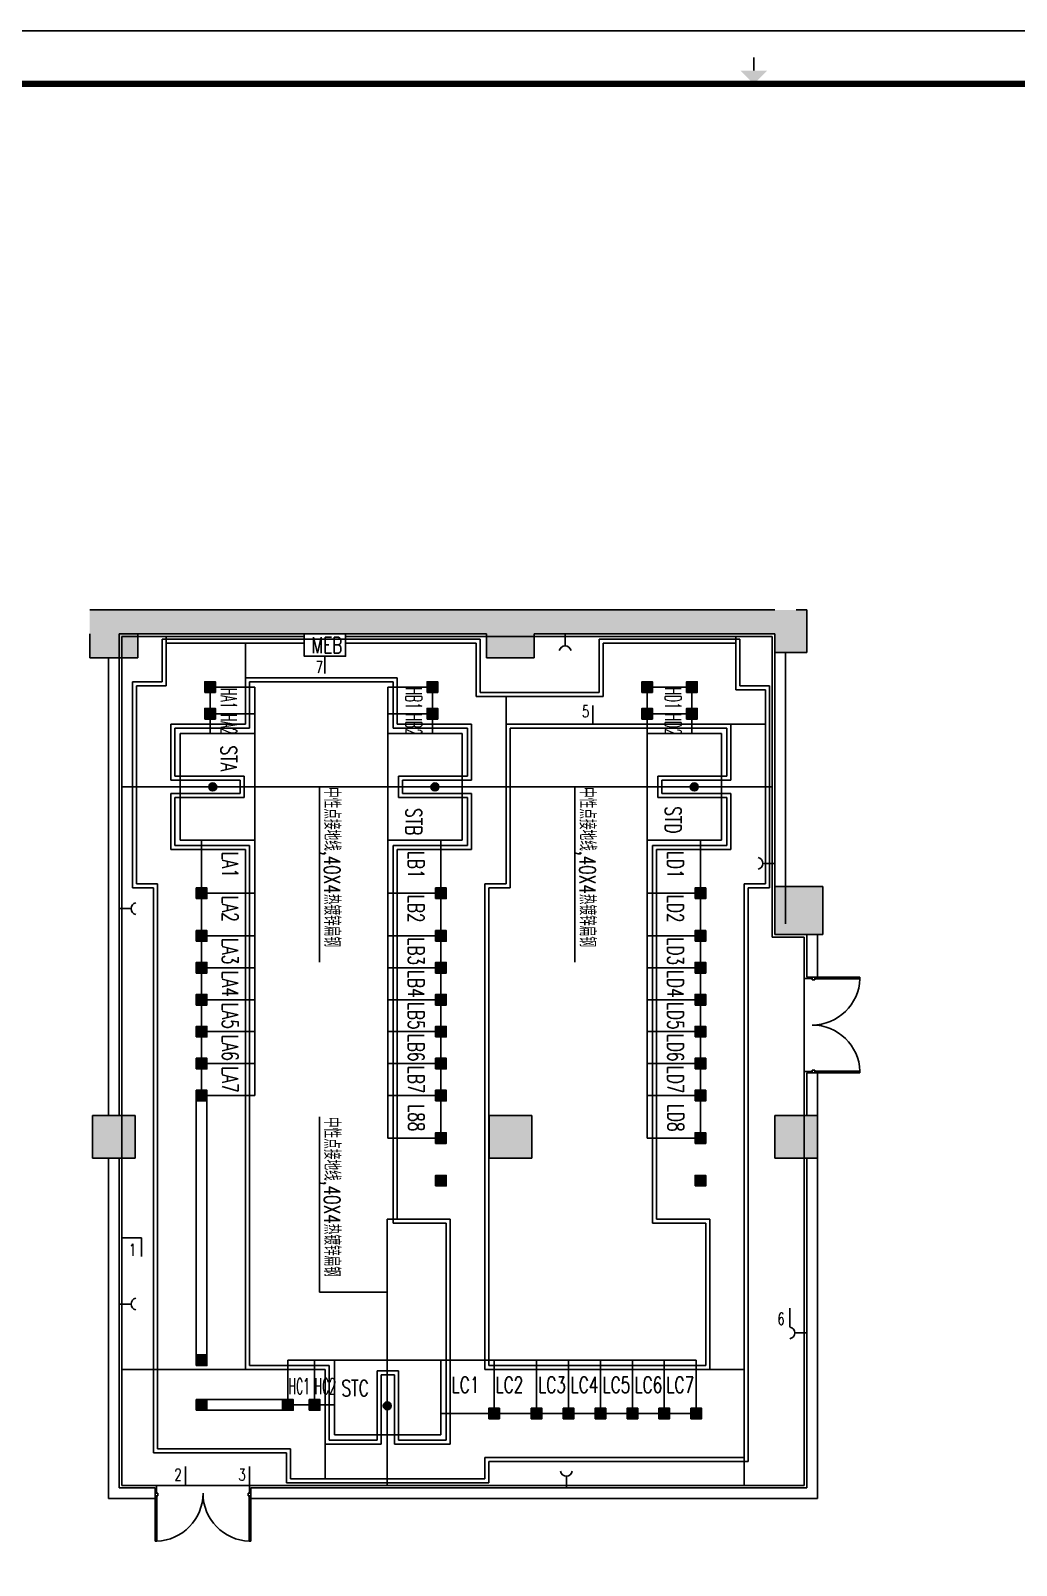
# Model space of a CAD drawing. Extents: x -336391 to 664021, y -458009 to -178412.
# Drawn here: x 591725 to 610255, y -402746 to -373909 of the extents above; entities that cross this region are included whole.
import ezdxf
from ezdxf.enums import TextEntityAlignment as Align

# ---------------------------------------------------------------- set-up
doc = ezdxf.new("R2010")
doc.units = 0
doc.header["$LTSCALE"] = 1000
doc.header["$MEASUREMENT"] = 0
for name, color, linetype in [('A-墙线', 7, 'CONTINUOUS'), ('A-门', 8, 'CONTINUOUS'), ('BPM', 4, 'CONTINUOUS'), ('COLUMN', 9, 'CONTINUOUS'), ('EQUIP-箱柜', 3, 'CONTINUOUS'), ('PUB_HATCH', 250, 'CONTINUOUS'), ('WALL', 7, 'CONTINUOUS'), ('WIRE-照明', 6, 'CONTINUOUS'), ('图框', 7, 'CONTINUOUS'), ('电气-文字', 4, 'CONTINUOUS'), ('电气-电缆沟', 9, 'CONTINUOUS'), ('电气-设备标注', 4, 'CONTINUOUS')]:
    doc.layers.add(name, color=color, linetype=linetype)
doc.styles.add('HZ', font='tjromans.shx', dxfattribs={"width": 0.75, "bigfont": 'tjhztxt.shx'})
doc.linetypes.add('Ground', pattern='A,0.75,-0.125,[135,sr.shx,S=0.1,R=0,X=-0.5,Y=0],0.125,-0.125', length=1.125)

# ---------------------------------------------------------------- blocks, each defined once
blk = doc.blocks.new('tk2')
at = {"layer": '图框'}
blk.add_line((118900, 84100), (0, 84100), dxfattribs=at)
at = {"layer": '图框', "const_width": 30}
blk.add_lwpolyline([(60200, 83350), (60200, 83600)], dxfattribs=at)
at = {"layer": '图框', "const_width": 120}
blk.add_lwpolyline([(117900, 1000), (117900, 83100), (2500, 83100), (2500, 1000)], close=True, dxfattribs=at)
at = {"layer": '图框'}
blk.add_solid([(59950, 83350), (60450, 83350), (60200, 83100)], dxfattribs=at)
blk = doc.blocks.new('m1800')
at = {"layer": 'A-门'}
for p, q in [((-900, 900), (-900, 0)), ((-900, 900), (-870, 900)), ((-870, 900), (-870, 50)), ((870, 900), (870, 50)), ((900, 900), (870, 900)), ((900, 900), (900, 0)), ((-900, 50), (-850, 50)), ((-900, 0), (-850, 0)), ((-850, 50), (-850, 0)), ((850, 50), (850, 0)), ((900, 50), (850, 50)), ((900, 0), (850, 0))]:
    blk.add_line(p, q, dxfattribs=at)
for centre, start, end in [((-900, 0), 0, 88.0898), ((900, 0), 91.9102, 180)]:
    blk.add_arc(centre, 900, start, end, dxfattribs=at)

msp = doc.modelspace()

# ---------------------------------------------------------------- hatches: boundary and pattern name
at = {"layer": 'PUB_HATCH'}
for points in [[(593737, -385692.9), (593737, -384792.9), (592837, -384792.9), (592837, -385692.9)], [(600292.8, -385242.9), (600292.8, -384792.9), (601014.9, -384792.9), (601014.9, -384792.9), (593287, -384792.9), (593287, -384792.9), (593737, -384792.9), (593737, -385242.9)], [(600292.8, -385692.9), (601192.8, -385692.9), (601192.8, -384792.9), (600292.8, -384792.9)], [(605714.9, -385242.9), (605714.9, -384792.9), (601014.9, -384792.9), (601014.9, -384792.9), (601192.8, -384792.9), (601192.8, -385242.9)], [(605714.9, -385592.9), (606314.9, -385592.9), (606314.9, -384792.9), (605714.9, -384792.9)], [(605714.9, -390892.9), (606614.9, -390892.9), (606614.9, -389992.9), (605714.9, -389992.9)], [(592887, -395092.9), (593687, -395092.9), (593687, -394292.9), (592887, -394292.9)], [(601143.5, -395092.9), (601143.5, -394292.9), (600343.5, -394292.9), (600343.5, -395092.9)], [(605714.9, -394292.9), (605714.9, -395092.9), (606514.9, -395092.9), (606514.9, -394292.9)]]:
    msp.add_hatch(color=256, dxfattribs=at).paths.add_polyline_path(points)
at = {"layer": 'WIRE-照明'}
h = msp.add_hatch(dxfattribs=at)
h.set_pattern_fill('ANSI31', color=256, scale=100, angle=360, style=0)
h.set_pattern_definition([(45, (60264.108, -110199.869), (-7.07106781, 7.07106781), [])])
h.paths.add_polyline_path([(595148.4, -388192.6, 1), (595148.4, -388043.2, 1)])
h = msp.add_hatch(dxfattribs=at)
h.set_pattern_fill('ANSI31', color=256, scale=100, angle=360, style=0)
h.set_pattern_definition([(45, (64439.108, -110199.869), (-7.07106781, 7.07106781), [])])
h.paths.add_polyline_path([(599323.4, -388192.6, 1), (599323.4, -388043.2, 1)])
h = msp.add_hatch(dxfattribs=at)
h.set_pattern_fill('ANSI31', color=256, scale=100, angle=360, style=0)
h.set_pattern_definition([(45, (69317.028, -110199.869), (-7.07106781, 7.07106781), [])])
h.paths.add_polyline_path([(604201.3, -388192.6, 1), (604201.3, -388043.2, 1)])
h = msp.add_hatch(dxfattribs=at)
h.set_pattern_fill('ANSI31', color=256, scale=100, angle=360, style=0)
h.set_pattern_definition([(45, (63543.017, -121831.057), (-7.07106781, 7.07106781), [])])
h.paths.add_polyline_path([(598427.3, -399823.8, 1), (598427.3, -399674.4, 1)])
at = {"layer": '电气-电缆沟'}
h = msp.add_hatch(dxfattribs=at)
h.set_pattern_fill('ANSI31', color=11, scale=10, angle=90, style=0)
h.set_pattern_definition([(135, (445563.97, -537914.413), (-11.2253202, -11.2253202), [])])
h.paths.add_polyline_path([(594997, -386342.9), (594997, -386142.9), (595197, -386142.9), (595197, -386342.9)])
h = msp.add_hatch(dxfattribs=at)
h.set_pattern_fill('ANSI31', color=11, scale=10, angle=90, style=0)
h.set_pattern_definition([(135, (449743.97, -537914.413), (-11.2253202, -11.2253202), [])])
h.paths.add_polyline_path([(599177, -386342.9), (599177, -386142.9), (599377, -386142.9), (599377, -386342.9)])
h = msp.add_hatch(dxfattribs=at)
h.set_pattern_fill('ANSI31', color=11, scale=10, angle=90, style=0)
h.set_pattern_definition([(135, (453781.89, -537914.413), (-11.2253202, -11.2253202), [])])
h.paths.add_polyline_path([(603214.9, -386342.9), (603214.9, -386142.9), (603414.9, -386142.9), (603414.9, -386342.9)])
h = msp.add_hatch(dxfattribs=at)
h.set_pattern_fill('ANSI31', color=11, scale=10, angle=90, style=0)
h.set_pattern_definition([(135, (454621.89, -537914.413), (-11.2253202, -11.2253202), [])])
h.paths.add_polyline_path([(604054.9, -386342.9), (604054.9, -386142.9), (604254.9, -386142.9), (604254.9, -386342.9)])
h = msp.add_hatch(dxfattribs=at)
h.set_pattern_fill('ANSI31', color=11, scale=10, angle=90, style=0)
h.set_pattern_definition([(135, (445563.97, -538414.413), (-11.2253202, -11.2253202), [])])
h.paths.add_polyline_path([(594997, -386842.9), (594997, -386642.9), (595197, -386642.9), (595197, -386842.9)])
h = msp.add_hatch(dxfattribs=at)
h.set_pattern_fill('ANSI31', color=11, scale=10, angle=90, style=0)
h.set_pattern_definition([(135, (449743.97, -538414.413), (-11.2253202, -11.2253202), [])])
h.paths.add_polyline_path([(599177, -386842.9), (599177, -386642.9), (599377, -386642.9), (599377, -386842.9)])
h = msp.add_hatch(dxfattribs=at)
h.set_pattern_fill('ANSI31', color=11, scale=10, angle=90, style=0)
h.set_pattern_definition([(135, (453781.89, -538414.413), (-11.2253202, -11.2253202), [])])
h.paths.add_polyline_path([(603214.9, -386842.9), (603214.9, -386642.9), (603414.9, -386642.9), (603414.9, -386842.9)])
h = msp.add_hatch(dxfattribs=at)
h.set_pattern_fill('ANSI31', color=11, scale=10, angle=90, style=0)
h.set_pattern_definition([(135, (454621.89, -538414.413), (-11.2253202, -11.2253202), [])])
h.paths.add_polyline_path([(604054.9, -386842.9), (604054.9, -386642.9), (604254.9, -386642.9), (604254.9, -386842.9)])
h = msp.add_hatch(dxfattribs=at)
h.set_pattern_fill('ANSI31', color=11, scale=10, angle=90, style=0)
h.set_pattern_definition([(135, (445403.97, -541789.413), (-11.2253202, -11.2253202), [])])
h.paths.add_polyline_path([(594837, -390217.9), (594837, -390017.9), (595037, -390017.9), (595037, -390217.9)])
h = msp.add_hatch(dxfattribs=at)
h.set_pattern_fill('ANSI31', color=11, scale=10, angle=90, style=0)
h.set_pattern_definition([(135, (449903.97, -541789.413), (-11.2253202, -11.2253202), [])])
h.paths.add_polyline_path([(599337, -390217.9), (599337, -390017.9), (599537, -390017.9), (599537, -390217.9)])
h = msp.add_hatch(dxfattribs=at)
h.set_pattern_fill('ANSI31', color=11, scale=10, angle=90, style=0)
h.set_pattern_definition([(135, (454781.89, -541789.413), (-11.2253202, -11.2253202), [])])
h.paths.add_polyline_path([(604214.9, -390217.9), (604214.9, -390017.9), (604414.9, -390017.9), (604414.9, -390217.9)])
h = msp.add_hatch(dxfattribs=at)
h.set_pattern_fill('ANSI31', color=11, scale=10, angle=90, style=0)
h.set_pattern_definition([(135, (445403.97, -542589.413), (-11.2253202, -11.2253202), [])])
h.paths.add_polyline_path([(594837, -391017.9), (594837, -390817.9), (595037, -390817.9), (595037, -391017.9)])
h = msp.add_hatch(dxfattribs=at)
h.set_pattern_fill('ANSI31', color=11, scale=10, angle=90, style=0)
h.set_pattern_definition([(135, (449903.97, -542589.413), (-11.2253202, -11.2253202), [])])
h.paths.add_polyline_path([(599337, -391017.9), (599337, -390817.9), (599537, -390817.9), (599537, -391017.9)])
h = msp.add_hatch(dxfattribs=at)
h.set_pattern_fill('ANSI31', color=11, scale=10, angle=90, style=0)
h.set_pattern_definition([(135, (454781.89, -542589.413), (-11.2253202, -11.2253202), [])])
h.paths.add_polyline_path([(604214.9, -391017.9), (604214.9, -390817.9), (604414.9, -390817.9), (604414.9, -391017.9)])
h = msp.add_hatch(dxfattribs=at)
h.set_pattern_fill('ANSI31', color=11, scale=10, angle=90, style=0)
h.set_pattern_definition([(135, (445403.97, -543189.413), (-11.2253202, -11.2253202), [])])
h.paths.add_polyline_path([(594837, -391617.9), (594837, -391417.9), (595037, -391417.9), (595037, -391617.9)])
h = msp.add_hatch(dxfattribs=at)
h.set_pattern_fill('ANSI31', color=11, scale=10, angle=90, style=0)
h.set_pattern_definition([(135, (449903.97, -543189.413), (-11.2253202, -11.2253202), [])])
h.paths.add_polyline_path([(599337, -391617.9), (599337, -391417.9), (599537, -391417.9), (599537, -391617.9)])
h = msp.add_hatch(dxfattribs=at)
h.set_pattern_fill('ANSI31', color=11, scale=10, angle=90, style=0)
h.set_pattern_definition([(135, (454781.89, -543189.413), (-11.2253202, -11.2253202), [])])
h.paths.add_polyline_path([(604214.9, -391617.9), (604214.9, -391417.9), (604414.9, -391417.9), (604414.9, -391617.9)])
h = msp.add_hatch(dxfattribs=at)
h.set_pattern_fill('ANSI31', color=11, scale=10, angle=90, style=0)
h.set_pattern_definition([(135, (445403.97, -543789.413), (-11.2253202, -11.2253202), [])])
h.paths.add_polyline_path([(594837, -392217.9), (594837, -392017.9), (595037, -392017.9), (595037, -392217.9)])
h = msp.add_hatch(dxfattribs=at)
h.set_pattern_fill('ANSI31', color=11, scale=10, angle=90, style=0)
h.set_pattern_definition([(135, (449903.97, -543789.413), (-11.2253202, -11.2253202), [])])
h.paths.add_polyline_path([(599337, -392217.9), (599337, -392017.9), (599537, -392017.9), (599537, -392217.9)])
h = msp.add_hatch(dxfattribs=at)
h.set_pattern_fill('ANSI31', color=11, scale=10, angle=90, style=0)
h.set_pattern_definition([(135, (454781.89, -543789.413), (-11.2253202, -11.2253202), [])])
h.paths.add_polyline_path([(604214.9, -392217.9), (604214.9, -392017.9), (604414.9, -392017.9), (604414.9, -392217.9)])
h = msp.add_hatch(dxfattribs=at)
h.set_pattern_fill('ANSI31', color=11, scale=10, angle=90, style=0)
h.set_pattern_definition([(135, (445403.97, -544389.413), (-11.2253202, -11.2253202), [])])
h.paths.add_polyline_path([(594837, -392817.9), (594837, -392617.9), (595037, -392617.9), (595037, -392817.9)])
h = msp.add_hatch(dxfattribs=at)
h.set_pattern_fill('ANSI31', color=11, scale=10, angle=90, style=0)
h.set_pattern_definition([(135, (449903.97, -544389.413), (-11.2253202, -11.2253202), [])])
h.paths.add_polyline_path([(599337, -392817.9), (599337, -392617.9), (599537, -392617.9), (599537, -392817.9)])
h = msp.add_hatch(dxfattribs=at)
h.set_pattern_fill('ANSI31', color=11, scale=10, angle=90, style=0)
h.set_pattern_definition([(135, (454781.89, -544389.413), (-11.2253202, -11.2253202), [])])
h.paths.add_polyline_path([(604214.9, -392817.9), (604214.9, -392617.9), (604414.9, -392617.9), (604414.9, -392817.9)])
h = msp.add_hatch(dxfattribs=at)
h.set_pattern_fill('ANSI31', color=11, scale=10, angle=90, style=0)
h.set_pattern_definition([(135, (445403.97, -544989.413), (-11.2253202, -11.2253202), [])])
h.paths.add_polyline_path([(594837, -393417.9), (594837, -393217.9), (595037, -393217.9), (595037, -393417.9)])
h = msp.add_hatch(dxfattribs=at)
h.set_pattern_fill('ANSI31', color=11, scale=10, angle=90, style=0)
h.set_pattern_definition([(135, (449903.97, -544989.413), (-11.2253202, -11.2253202), [])])
h.paths.add_polyline_path([(599337, -393417.9), (599337, -393217.9), (599537, -393217.9), (599537, -393417.9)])
h = msp.add_hatch(dxfattribs=at)
h.set_pattern_fill('ANSI31', color=11, scale=10, angle=90, style=0)
h.set_pattern_definition([(135, (454781.89, -544989.413), (-11.2253202, -11.2253202), [])])
h.paths.add_polyline_path([(604214.9, -393417.9), (604214.9, -393217.9), (604414.9, -393217.9), (604414.9, -393417.9)])
h = msp.add_hatch(dxfattribs=at)
h.set_pattern_fill('ANSI31', color=11, scale=10, angle=90, style=0)
h.set_pattern_definition([(135, (445403.97, -545589.413), (-11.2253202, -11.2253202), [])])
h.paths.add_polyline_path([(594837, -394017.9), (594837, -393817.9), (595037, -393817.9), (595037, -394017.9)])
h = msp.add_hatch(dxfattribs=at)
h.set_pattern_fill('ANSI31', color=11, scale=10, angle=90, style=0)
h.set_pattern_definition([(135, (449903.97, -545589.413), (-11.2253202, -11.2253202), [])])
h.paths.add_polyline_path([(599337, -394017.9), (599337, -393817.9), (599537, -393817.9), (599537, -394017.9)])
h = msp.add_hatch(dxfattribs=at)
h.set_pattern_fill('ANSI31', color=11, scale=10, angle=90, style=0)
h.set_pattern_definition([(135, (454781.89, -545589.413), (-11.2253202, -11.2253202), [])])
h.paths.add_polyline_path([(604214.9, -394017.9), (604214.9, -393817.9), (604414.9, -393817.9), (604414.9, -394017.9)])
h = msp.add_hatch(dxfattribs=at)
h.set_pattern_fill('ANSI31', color=11, scale=10, angle=90, style=0)
h.set_pattern_definition([(135, (449903.97, -546389.413), (-11.2253202, -11.2253202), [])])
h.paths.add_polyline_path([(599337, -394817.9), (599337, -394617.9), (599537, -394617.9), (599537, -394817.9)])
h = msp.add_hatch(dxfattribs=at)
h.set_pattern_fill('ANSI31', color=11, scale=10, angle=90, style=0)
h.set_pattern_definition([(135, (454781.89, -546389.413), (-11.2253202, -11.2253202), [])])
h.paths.add_polyline_path([(604214.9, -394817.9), (604214.9, -394617.9), (604414.9, -394617.9), (604414.9, -394817.9)])
h = msp.add_hatch(dxfattribs=at)
h.set_pattern_fill('ANSI31', color=11, scale=10, angle=90, style=0)
h.set_pattern_definition([(135, (449903.97, -547189.413), (-11.2253202, -11.2253202), [])])
h.paths.add_polyline_path([(599337, -395617.9), (599337, -395417.9), (599537, -395417.9), (599537, -395617.9)])
h = msp.add_hatch(dxfattribs=at)
h.set_pattern_fill('ANSI31', color=11, scale=10, angle=90, style=0)
h.set_pattern_definition([(135, (454781.89, -547189.413), (-11.2253202, -11.2253202), [])])
h.paths.add_polyline_path([(604214.9, -395617.9), (604214.9, -395417.9), (604414.9, -395417.9), (604414.9, -395617.9)])
h = msp.add_hatch(dxfattribs=at)
h.set_pattern_fill('ANSI31', color=11, scale=10, angle=90, style=0)
h.set_pattern_definition([(135, (445403.97, -550564.416), (-11.2253202, -11.2253202), [])])
h.paths.add_polyline_path([(594837, -398992.9), (594837, -398792.9), (595037, -398792.9), (595037, -398992.9)])
h = msp.add_hatch(dxfattribs=at)
h.set_pattern_fill('ANSI31', color=11, scale=10, angle=90, style=0)
h.set_pattern_definition([(135, (445403.97, -551404.416), (-11.2253202, -11.2253202), [])])
h.paths.add_polyline_path([(594837, -399832.9), (594837, -399632.9), (595037, -399632.9), (595037, -399832.9)])
h = msp.add_hatch(dxfattribs=at)
h.set_pattern_fill('ANSI31', color=11, scale=10, angle=90, style=0)
h.set_pattern_definition([(135, (447028.97, -551404.416), (-11.2253202, -11.2253202), [])])
h.paths.add_polyline_path([(596462, -399832.9), (596462, -399632.9), (596662, -399632.9), (596662, -399832.9)])
h = msp.add_hatch(dxfattribs=at)
h.set_pattern_fill('ANSI31', color=11, scale=10, angle=90, style=0)
h.set_pattern_definition([(135, (447528.97, -551404.416), (-11.2253202, -11.2253202), [])])
h.paths.add_polyline_path([(596962, -399832.9), (596962, -399632.9), (597162, -399632.9), (597162, -399832.9)])
h = msp.add_hatch(dxfattribs=at)
h.set_pattern_fill('ANSI31', color=11, scale=10, angle=90, style=0)
h.set_pattern_definition([(135, (450903.97, -551564.416), (-11.2253202, -11.2253202), [])])
h.paths.add_polyline_path([(600337, -399992.9), (600337, -399792.9), (600537, -399792.9), (600537, -399992.9)])
h = msp.add_hatch(dxfattribs=at)
h.set_pattern_fill('ANSI31', color=11, scale=10, angle=90, style=0)
h.set_pattern_definition([(135, (451703.97, -551564.416), (-11.2253202, -11.2253202), [])])
h.paths.add_polyline_path([(601137, -399992.9), (601137, -399792.9), (601337, -399792.9), (601337, -399992.9)])
h = msp.add_hatch(dxfattribs=at)
h.set_pattern_fill('ANSI31', color=11, scale=10, angle=90, style=0)
h.set_pattern_definition([(135, (452303.97, -551564.416), (-11.2253202, -11.2253202), [])])
h.paths.add_polyline_path([(601737, -399992.9), (601737, -399792.9), (601937, -399792.9), (601937, -399992.9)])
h = msp.add_hatch(dxfattribs=at)
h.set_pattern_fill('ANSI31', color=11, scale=10, angle=90, style=0)
h.set_pattern_definition([(135, (452903.97, -551564.416), (-11.2253202, -11.2253202), [])])
h.paths.add_polyline_path([(602337, -399992.9), (602337, -399792.9), (602537, -399792.9), (602537, -399992.9)])
h = msp.add_hatch(dxfattribs=at)
h.set_pattern_fill('ANSI31', color=11, scale=10, angle=90, style=0)
h.set_pattern_definition([(135, (453503.97, -551564.416), (-11.2253202, -11.2253202), [])])
h.paths.add_polyline_path([(602937, -399992.9), (602937, -399792.9), (603137, -399792.9), (603137, -399992.9)])
h = msp.add_hatch(dxfattribs=at)
h.set_pattern_fill('ANSI31', color=11, scale=10, angle=90, style=0)
h.set_pattern_definition([(135, (454103.97, -551564.416), (-11.2253202, -11.2253202), [])])
h.paths.add_polyline_path([(603537, -399992.9), (603537, -399792.9), (603737, -399792.9), (603737, -399992.9)])
h = msp.add_hatch(dxfattribs=at)
h.set_pattern_fill('ANSI31', color=11, scale=10, angle=90, style=0)
h.set_pattern_definition([(135, (454703.97, -551564.416), (-11.2253202, -11.2253202), [])])
h.paths.add_polyline_path([(604137, -399992.9), (604137, -399792.9), (604337, -399792.9), (604337, -399992.9)])

# ---------------------------------------------------------------- linework, layer by layer
at = {"layer": 'A-墙线'}
for p, q in [((593387, -385242.9), (593387, -394292.9)), ((593187, -385692.9), (593187, -394292.9)), ((605714.9, -385592.9), (605714.9, -390092.9)), ((605914.9, -385592.9), (605914.9, -390692.9)), ((606314.9, -390892.9), (606314.9, -391692.9)), ((606514.9, -390892.9), (606514.9, -391692.9)), ((606314.9, -391692.9), (606514.9, -391692.9)), ((606314.9, -393492.9), (606314.9, -394292.9)), ((606314.9, -393492.9), (606514.9, -393492.9)), ((606514.9, -393492.9), (606514.9, -394292.9)), ((593187, -395092.9), (593187, -401492.9)), ((593387, -395092.9), (593387, -401292.9)), ((606314.9, -395092.9), (606314.9, -401292.9)), ((606514.9, -395092.9), (606514.9, -401492.9)), ((593387, -401292.9), (594065.5, -401292.9)), ((594065.5, -401292.9), (594065.5, -401492.9)), ((595865.5, -401292.9), (606314.9, -401292.9)), ((595865.5, -401492.9), (595865.5, -401292.9)), ((593187, -401492.9), (594065.5, -401492.9)), ((595865.5, -401492.9), (606514.9, -401492.9))]:
    msp.add_line(p, q, dxfattribs=at)
at = {"layer": 'BPM'}
for p, q in [((601772.6, -385467.9), (601772.6, -385242.9)), ((605489.9, -389555.8), (605714.9, -389555.8)), ((593612, -390406.7), (593387, -390406.7)), ((593612, -397836.7), (593387, -397836.7)), ((606089.9, -398377.9), (606314.9, -398377.9)), ((601796.1, -401067.9), (601796.1, -401292.9))]:
    msp.add_line(p, q, dxfattribs=at)
for centre, start, end in [((601772.6, -385580.4), 11.31356, 168.68644), ((605377.4, -389555.8), 281.31356, 78.68644), ((593724.5, -390406.7), 101.31356, 258.68644), ((593724.5, -397836.7), 101.31356, 258.68644), ((605977.4, -398377.9), 281.31356, 78.68644), ((601796.1, -400955.4), 191.31356, 348.68644)]:
    msp.add_arc(centre, 112.5, start, end, dxfattribs=at)
at = {"layer": 'COLUMN'}
for p, q in [((593737, -384792.9), (592837, -384792.9)), ((601192.8, -384792.9), (600292.8, -384792.9)), ((606314.9, -384792.9), (606114.9, -384792.9)), ((606314.9, -385592.9), (606314.9, -384792.9)), ((592837, -385242.9), (592837, -385692.9)), ((593737, -385692.9), (593737, -385242.9)), ((600292.8, -385242.9), (600292.8, -385692.9)), ((601192.8, -385692.9), (601192.8, -385242.9)), ((605714.9, -385242.9), (605714.9, -385592.9)), ((592837, -385692.9), (593737, -385692.9)), ((600292.8, -385692.9), (601192.8, -385692.9)), ((605714.9, -385592.9), (606314.9, -385592.9)), ((606614.9, -389992.9), (605714.9, -389992.9)), ((605714.9, -389992.9), (605714.9, -390892.9)), ((606614.9, -390892.9), (606614.9, -389992.9)), ((605714.9, -390892.9), (606614.9, -390892.9)), ((593687, -394292.9), (592887, -394292.9)), ((592887, -394292.9), (592887, -395092.9)), ((593687, -395092.9), (593687, -394292.9)), ((601143.5, -394292.9), (600343.5, -394292.9)), ((600343.5, -394292.9), (600343.5, -395092.9)), ((601143.5, -395092.9), (601143.5, -394292.9)), ((605714.9, -394292.9), (605714.9, -395092.9)), ((606514.9, -394292.9), (605714.9, -394292.9)), ((606514.9, -395092.9), (606514.9, -394292.9)), ((592887, -395092.9), (593687, -395092.9)), ((600343.5, -395092.9), (601143.5, -395092.9)), ((605714.9, -395092.9), (606514.9, -395092.9))]:
    msp.add_line(p, q, dxfattribs=at)
at = {"layer": 'EQUIP-箱柜'}
for p, q in [((595937, -386242.9), (595097, -386242.9)), ((595097, -386242.9), (595097, -386742.9)), ((595937, -386742.9), (595937, -386242.9)), ((598437, -386742.9), (598437, -386242.9)), ((598437, -386242.9), (599277, -386242.9)), ((599277, -386242.9), (599277, -386742.9)), ((603314.9, -386742.9), (603314.9, -386242.9)), ((603314.9, -386242.9), (604154.9, -386242.9)), ((604154.9, -386242.9), (604154.9, -386742.9)), ((595097, -386742.9), (595937, -386742.9)), ((595097, -386742.9), (595097, -387117.9)), ((595937, -386742.9), (595197, -386742.9)), ((595937, -387117.9), (595937, -386742.9)), ((599277, -386742.9), (598437, -386742.9)), ((598437, -387117.9), (598437, -386742.9)), ((598437, -386742.9), (599277, -386742.9)), ((599277, -386742.9), (599277, -387117.9)), ((604154.9, -386742.9), (603314.9, -386742.9)), ((603314.9, -387117.9), (603314.9, -386742.9)), ((603314.9, -386742.9), (604154.9, -386742.9)), ((604154.9, -386742.9), (604154.9, -387117.9)), ((594537, -389117.9), (594537, -387117.9)), ((594537, -387117.9), (595937, -387117.9)), ((595097, -387117.9), (595937, -387117.9)), ((595937, -387117.9), (595937, -389117.9)), ((599277, -387117.9), (598437, -387117.9)), ((598437, -387117.9), (598437, -389117.9)), ((599837, -387117.9), (598437, -387117.9)), ((599837, -389117.9), (599837, -387117.9)), ((604154.9, -387117.9), (603314.9, -387117.9)), ((603314.9, -387117.9), (603314.9, -389117.9)), ((604714.9, -387117.9), (603314.9, -387117.9)), ((604714.9, -389117.9), (604714.9, -387117.9)), ((595937, -389117.9), (594537, -389117.9)), ((594937, -390117.9), (594937, -389117.9)), ((594937, -389117.9), (595937, -389117.9)), ((595937, -389117.9), (595937, -390117.9)), ((598437, -389117.9), (598437, -390117.9)), ((599437, -389117.9), (598437, -389117.9)), ((598437, -389117.9), (599837, -389117.9)), ((599437, -390117.9), (599437, -389117.9)), ((603314.9, -389117.9), (603314.9, -390117.9)), ((604314.9, -389117.9), (603314.9, -389117.9)), ((603314.9, -389117.9), (604714.9, -389117.9)), ((604314.9, -390117.9), (604314.9, -389117.9)), ((594937, -390917.9), (594937, -390117.9)), ((594937, -390117.9), (595937, -390117.9)), ((595937, -390117.9), (594937, -390117.9)), ((595937, -390117.9), (595937, -390917.9)), ((598437, -390117.9), (598437, -390917.9)), ((599437, -390117.9), (598437, -390117.9)), ((598437, -390117.9), (599437, -390117.9)), ((599437, -390917.9), (599437, -390117.9)), ((603314.9, -390117.9), (603314.9, -390917.9)), ((604314.9, -390117.9), (603314.9, -390117.9)), ((603314.9, -390117.9), (604314.9, -390117.9)), ((604314.9, -390917.9), (604314.9, -390117.9)), ((594937, -391517.9), (594937, -390917.9)), ((594937, -390917.9), (595937, -390917.9)), ((595937, -390917.9), (594937, -390917.9)), ((595937, -390917.9), (595937, -391517.9)), ((598437, -390917.9), (598437, -391517.9)), ((599437, -390917.9), (598437, -390917.9)), ((598437, -390917.9), (599437, -390917.9)), ((599437, -391517.9), (599437, -390917.9)), ((603314.9, -390917.9), (603314.9, -391517.9)), ((604314.9, -390917.9), (603314.9, -390917.9)), ((603314.9, -390917.9), (604314.9, -390917.9)), ((604314.9, -391517.9), (604314.9, -390917.9)), ((594937, -391517.9), (595937, -391517.9)), ((595937, -391517.9), (594937, -391517.9)), ((595937, -391517.9), (595937, -392117.9)), ((598437, -391517.9), (598437, -392117.9)), ((599437, -391517.9), (598437, -391517.9)), ((598437, -391517.9), (599437, -391517.9)), ((599437, -392117.9), (599437, -391517.9)), ((603314.9, -391517.9), (603314.9, -392117.9)), ((604314.9, -391517.9), (603314.9, -391517.9)), ((603314.9, -391517.9), (604314.9, -391517.9)), ((604314.9, -392117.9), (604314.9, -391517.9)), ((594937, -392717.9), (594937, -392117.9)), ((594937, -392117.9), (595937, -392117.9)), ((595937, -392117.9), (594937, -392117.9)), ((595937, -392117.9), (595937, -392717.9)), ((598437, -392117.9), (598437, -392717.9)), ((599437, -392117.9), (598437, -392117.9)), ((598437, -392117.9), (599437, -392117.9)), ((599437, -392717.9), (599437, -392117.9)), ((603314.9, -392117.9), (603314.9, -392717.9)), ((604314.9, -392117.9), (603314.9, -392117.9)), ((603314.9, -392117.9), (604314.9, -392117.9)), ((604314.9, -392717.9), (604314.9, -392117.9)), ((595937, -392717.9), (594937, -392717.9)), ((594937, -393317.9), (594937, -392717.9)), ((594937, -392717.9), (595937, -392717.9)), ((595937, -392717.9), (595937, -393317.9)), ((598437, -392717.9), (599437, -392717.9)), ((598437, -392717.9), (598437, -393317.9)), ((599437, -392717.9), (598437, -392717.9)), ((599437, -393317.9), (599437, -392717.9)), ((603314.9, -392717.9), (604314.9, -392717.9)), ((603314.9, -392717.9), (603314.9, -393317.9)), ((604314.9, -392717.9), (603314.9, -392717.9)), ((604314.9, -393317.9), (604314.9, -392717.9)), ((594937, -393917.9), (594937, -393317.9)), ((594937, -393317.9), (595937, -393317.9)), ((595937, -393317.9), (594937, -393317.9)), ((595937, -393317.9), (595937, -393917.9)), ((598437, -393317.9), (598437, -393917.9)), ((599437, -393317.9), (598437, -393317.9)), ((598437, -393317.9), (599437, -393317.9)), ((599437, -393917.9), (599437, -393317.9)), ((603314.9, -393317.9), (603314.9, -393917.9)), ((604314.9, -393317.9), (603314.9, -393317.9)), ((603314.9, -393317.9), (604314.9, -393317.9)), ((604314.9, -393917.9), (604314.9, -393317.9)), ((595937, -393917.9), (594937, -393917.9)), ((598437, -393917.9), (599437, -393917.9)), ((598437, -393917.9), (598437, -394717.9)), ((599437, -393917.9), (598437, -393917.9)), ((599437, -394717.9), (599437, -393917.9)), ((603314.9, -393917.9), (604314.9, -393917.9)), ((603314.9, -393917.9), (603314.9, -394717.9)), ((604314.9, -393917.9), (603314.9, -393917.9)), ((604314.9, -394717.9), (604314.9, -393917.9)), ((598437, -394717.9), (599437, -394717.9)), ((603314.9, -394717.9), (604314.9, -394717.9)), ((597062, -398892.9), (596562, -398892.9)), ((596562, -398892.9), (596562, -399732.9)), ((597062, -399732.9), (597062, -398892.9)), ((597437, -398892.9), (597062, -398892.9)), ((597062, -398892.9), (597062, -399732.9)), ((597437, -399732.9), (597437, -398892.9)), ((597437, -398892.9), (599437, -398892.9)), ((597437, -400292.9), (597437, -398892.9)), ((599437, -398892.9), (600437, -398892.9)), ((599437, -399892.9), (599437, -398892.9)), ((599437, -398892.9), (599437, -400292.9)), ((600437, -398892.9), (601237, -398892.9)), ((600437, -399892.9), (600437, -398892.9)), ((600437, -398892.9), (600437, -399892.9)), ((601237, -398892.9), (601837, -398892.9)), ((601237, -399892.9), (601237, -398892.9)), ((601237, -398892.9), (601237, -399892.9)), ((601837, -398892.9), (602437, -398892.9)), ((601837, -399892.9), (601837, -398892.9)), ((601837, -398892.9), (601837, -399892.9)), ((602437, -398892.9), (603037, -398892.9)), ((602437, -399892.9), (602437, -398892.9)), ((602437, -398892.9), (602437, -399892.9)), ((603037, -398892.9), (603637, -398892.9)), ((603037, -399892.9), (603037, -398892.9)), ((603037, -398892.9), (603037, -399892.9)), ((603637, -398892.9), (603637, -399892.9)), ((603637, -398892.9), (604237, -398892.9)), ((603637, -399892.9), (603637, -398892.9)), ((604237, -398892.9), (604237, -399892.9)), ((596562, -399732.9), (597062, -399732.9)), ((597062, -399732.9), (597437, -399732.9)), ((600437, -399892.9), (599437, -399892.9)), ((601237, -399892.9), (600437, -399892.9)), ((601837, -399892.9), (601237, -399892.9)), ((602437, -399892.9), (601837, -399892.9)), ((603037, -399892.9), (602437, -399892.9)), ((603637, -399892.9), (603037, -399892.9)), ((604237, -399892.9), (603637, -399892.9)), ((599437, -400292.9), (597437, -400292.9))]:
    msp.add_line(p, q, dxfattribs=at)
at = {"layer": 'WALL'}
for p, q in [((593737, -384792.9), (600292.8, -384792.9)), ((601192.8, -384792.9), (605714.9, -384792.9)), ((593387, -385242.9), (600292.8, -385242.9)), ((601192.8, -385242.9), (605714.9, -385242.9))]:
    msp.add_line(p, q, dxfattribs=at)
at = {"layer": 'WIRE-照明', "linetype": 'Ground'}
for p, q in [((593437, -401242.9), (593437, -385292.9)), ((593437, -385292.9), (596868.4, -385292.9)), ((594272, -385417.9), (594272, -386217.9)), ((596868.4, -385417.9), (594272, -385417.9)), ((595762, -386067.9), (595762, -385417.9)), ((597646, -385292.9), (605664.9, -385292.9)), ((600102, -385417.9), (597646, -385417.9)), ((600102, -386417.9), (600102, -385417.9)), ((604979.9, -385417.9), (602489.9, -385417.9)), ((602489.9, -385417.9), (602489.9, -386417.9)), ((604979.9, -386292.9), (604979.9, -385417.9)), ((605664.9, -385292.9), (605664.9, -390942.9)), ((595762, -386942.9), (595762, -386067.9)), ((595762, -386067.9), (598612, -386067.9)), ((598612, -386067.9), (598612, -386942.9)), ((594272, -386217.9), (593712, -386217.9)), ((593712, -386217.9), (593712, -389942.9)), ((605539.9, -386292.9), (604979.9, -386292.9)), ((605539.9, -389942.9), (605539.9, -386292.9)), ((602489.9, -386417.9), (600102, -386417.9)), ((600662, -386942.9), (600662, -386417.9)), ((594362, -387992.9), (594362, -386942.9)), ((594362, -386942.9), (595762, -386942.9)), ((598612, -386942.9), (600012, -386942.9)), ((600012, -386942.9), (600012, -387992.9)), ((604889.9, -386942.9), (600662, -386942.9)), ((600662, -386942.9), (600662, -389942.9)), ((604889.9, -387992.9), (604889.9, -386942.9)), ((604889.9, -386942.9), (605539.9, -386942.9)), ((605664.9, -388117.9), (593437, -388117.9)), ((595662, -387992.9), (594362, -387992.9)), ((595662, -388242.9), (595662, -387992.9)), ((600012, -387992.9), (598712, -387992.9)), ((598712, -387992.9), (598712, -388242.9)), ((603589.9, -388242.9), (603589.9, -387992.9)), ((603589.9, -387992.9), (604889.9, -387992.9)), ((594362, -389292.9), (594362, -388242.9)), ((594362, -388242.9), (595662, -388242.9)), ((598712, -388242.9), (600012, -388242.9)), ((600012, -388242.9), (600012, -389292.9)), ((604889.9, -388242.9), (603589.9, -388242.9)), ((604889.9, -389292.9), (604889.9, -388242.9)), ((595762, -389292.9), (594362, -389292.9)), ((595762, -399067.9), (595762, -389292.9)), ((600012, -389292.9), (598612, -389292.9)), ((598612, -389292.9), (598612, -396242.9)), ((603489.9, -396242.9), (603489.9, -389292.9)), ((603489.9, -389292.9), (604889.9, -389292.9)), ((593712, -389942.9), (594112, -389942.9)), ((594112, -389942.9), (594112, -400557.9)), ((600662, -389942.9), (600262, -389942.9)), ((600262, -389942.9), (600262, -399067.9)), ((605139.9, -400717.9), (605139.9, -389942.9)), ((605139.9, -389942.9), (605539.9, -389942.9)), ((605664.9, -390942.9), (606264.9, -390942.9)), ((606264.9, -390942.9), (606264.9, -401242.9)), ((598427.3, -396242.9), (599612, -396242.9)), ((598427.3, -396242.9), (598427.3, -401242.9)), ((599612, -396242.9), (599612, -400467.9)), ((604489.9, -396242.9), (603489.9, -396242.9)), ((604489.9, -399067.9), (604489.9, -396242.9)), ((595762, -399067.9), (593437, -399067.9)), ((597262, -399067.9), (595762, -399067.9)), ((597262, -400467.9), (597262, -399067.9)), ((600262, -399067.9), (604489.9, -399067.9)), ((604489.9, -399067.9), (605139.9, -399067.9)), ((598562, -399167.9), (598312, -399167.9)), ((598312, -399167.9), (598312, -400467.9)), ((598562, -400467.9), (598562, -399167.9)), ((598312, -400467.9), (597262, -400467.9)), ((597262, -400467.9), (597262, -401117.9)), ((599612, -400467.9), (598562, -400467.9)), ((594112, -400557.9), (596612, -400557.9)), ((596612, -400557.9), (596612, -401117.9)), ((600262, -401117.9), (600262, -400717.9)), ((600262, -400717.9), (605139.9, -400717.9)), ((605139.9, -400717.9), (605139.9, -401242.9)), ((596612, -401117.9), (600262, -401117.9)), ((606264.9, -401242.9), (593437, -401242.9))]:
    msp.add_line(p, q, dxfattribs=at)
at = {"layer": 'WIRE-照明'}
for p, q in [((594272, -385417.9), (594272, -385292.9)), ((604979.9, -385417.9), (604979.9, -385292.9)), ((606414.9, -391717.9), (606264.9, -391717.9)), ((606414.9, -393467.9), (606264.9, -393467.9)), ((594090.5, -401392.9), (594090.5, -401242.9)), ((595840.5, -401392.9), (595840.5, -401242.9))]:
    msp.add_line(p, q, dxfattribs=at)
for centre in [(595148.4, -388117.9), (599323.4, -388117.9), (604201.3, -388117.9), (598427.3, -399749.1)]:
    msp.add_circle(centre, 74.7, dxfattribs=at)
at = {"layer": '电气-电缆沟'}
for p, q in [((600177, -385342.9), (594197, -385342.9)), ((594197, -385342.9), (594197, -386142.9)), ((600177, -385342.9), (600177, -386342.9)), ((605054.9, -385342.9), (602414.9, -385342.9)), ((602414.9, -386342.9), (602414.9, -385342.9)), ((605054.9, -385342.9), (605054.9, -386217.9)), ((593637, -390017.9), (593637, -386142.9)), ((594197, -386142.9), (593637, -386142.9)), ((595837, -387017.9), (595837, -386142.9)), ((598537, -386142.9), (595837, -386142.9)), ((598537, -387017.9), (598537, -386142.9)), ((600177, -386342.9), (602414.9, -386342.9)), ((605614.9, -386217.9), (605054.9, -386217.9)), ((605614.9, -390017.9), (605614.9, -386217.9)), ((594437, -387917.9), (594437, -387017.9)), ((594437, -387017.9), (595837, -387017.9)), ((599937, -387017.9), (598537, -387017.9)), ((599937, -387917.9), (599937, -387017.9)), ((600737, -390017.9), (600737, -387017.9)), ((600737, -387017.9), (603414.9, -387017.9)), ((604814.9, -387017.9), (603414.9, -387017.9)), ((604814.9, -387917.9), (604814.9, -387017.9)), ((594437, -387917.9), (595737, -387917.9)), ((595737, -387917.9), (595737, -388317.9)), ((597155.3, -391414.4), (597155.3, -388117.9)), ((599937, -387917.9), (598637, -387917.9)), ((598637, -387917.9), (598637, -388317.9)), ((601957.4, -391414.4), (601957.4, -388117.9)), ((604814.9, -387917.9), (603514.9, -387917.9)), ((603514.9, -387917.9), (603514.9, -388317.9)), ((594437, -389217.9), (594437, -388317.9)), ((594437, -388317.9), (595737, -388317.9)), ((599937, -388317.9), (598637, -388317.9)), ((599937, -389217.9), (599937, -388317.9)), ((604814.9, -388317.9), (603514.9, -388317.9)), ((604814.9, -389217.9), (604814.9, -388317.9)), ((595837, -389217.9), (594437, -389217.9)), ((595837, -389217.9), (595837, -394017.9)), ((598537, -389217.9), (598537, -394017.9)), ((598537, -389217.9), (599937, -389217.9)), ((603414.9, -389217.9), (603414.9, -396317.9)), ((603414.9, -389217.9), (604814.9, -389217.9)), ((594037, -390017.9), (593637, -390017.9)), ((594037, -390017.9), (594037, -400632.9)), ((600337, -390017.9), (600337, -398992.9)), ((600337, -390017.9), (600737, -390017.9)), ((605214.9, -390017.9), (605214.9, -400792.9)), ((605214.9, -390017.9), (605614.9, -390017.9)), ((594937, -392117.9), (594937, -391517.9)), ((594837, -394017.9), (594837, -398792.9)), ((595037, -398792.9), (595037, -394017.9)), ((595837, -394017.9), (595837, -398992.9)), ((598537, -394017.9), (598537, -396317.9)), ((597155.3, -397613), (597155.3, -394316.5)), ((598537, -396317.9), (599537, -396317.9)), ((599537, -396317.9), (599537, -398992.9)), ((603414.9, -396317.9), (604414.9, -396317.9)), ((604414.9, -396317.9), (604414.9, -398992.9)), ((597155.3, -397613), (598427.3, -397613)), ((597337, -398992.9), (595837, -398992.9)), ((597337, -400392.9), (597337, -398992.9)), ((598237, -400392.9), (598237, -399092.9)), ((598237, -399092.9), (598637, -399092.9)), ((598637, -400392.9), (598637, -399092.9)), ((599537, -398992.9), (599537, -400392.9)), ((600337, -398992.9), (604414.9, -398992.9)), ((596462, -399632.9), (595037, -399632.9)), ((596462, -399832.9), (594837, -399832.9)), ((598237, -400392.9), (597337, -400392.9)), ((599537, -400392.9), (598637, -400392.9)), ((596537, -400632.9), (594037, -400632.9)), ((596537, -401192.9), (596537, -400632.9)), ((605214.9, -400792.9), (600337, -400792.9)), ((600337, -400792.9), (600337, -401192.9)), ((600337, -401192.9), (596537, -401192.9))]:
    msp.add_line(p, q, dxfattribs=at)
at = {"layer": '电气-电缆沟', "color": 11}
msp.add_line((595147, -386242.9), (595147, -386292.9), dxfattribs=at)
for points in [[(594997, -386342.9), (594997, -386142.9), (595197, -386142.9), (595197, -386342.9)], [(599177, -386342.9), (599177, -386142.9), (599377, -386142.9), (599377, -386342.9)], [(603214.9, -386342.9), (603214.9, -386142.9), (603414.9, -386142.9), (603414.9, -386342.9)], [(604054.9, -386342.9), (604054.9, -386142.9), (604254.9, -386142.9), (604254.9, -386342.9)], [(594997, -386842.9), (594997, -386642.9), (595197, -386642.9), (595197, -386842.9)], [(599177, -386842.9), (599177, -386642.9), (599377, -386642.9), (599377, -386842.9)], [(603214.9, -386842.9), (603214.9, -386642.9), (603414.9, -386642.9), (603414.9, -386842.9)], [(604054.9, -386842.9), (604054.9, -386642.9), (604254.9, -386642.9), (604254.9, -386842.9)], [(594837, -390217.9), (594837, -390017.9), (595037, -390017.9), (595037, -390217.9)], [(599337, -390217.9), (599337, -390017.9), (599537, -390017.9), (599537, -390217.9)], [(604214.9, -390217.9), (604214.9, -390017.9), (604414.9, -390017.9), (604414.9, -390217.9)], [(594837, -391017.9), (594837, -390817.9), (595037, -390817.9), (595037, -391017.9)], [(599337, -391017.9), (599337, -390817.9), (599537, -390817.9), (599537, -391017.9)], [(604214.9, -391017.9), (604214.9, -390817.9), (604414.9, -390817.9), (604414.9, -391017.9)], [(594837, -391617.9), (594837, -391417.9), (595037, -391417.9), (595037, -391617.9)], [(599337, -391617.9), (599337, -391417.9), (599537, -391417.9), (599537, -391617.9)], [(604214.9, -391617.9), (604214.9, -391417.9), (604414.9, -391417.9), (604414.9, -391617.9)], [(594837, -392217.9), (594837, -392017.9), (595037, -392017.9), (595037, -392217.9)], [(599337, -392217.9), (599337, -392017.9), (599537, -392017.9), (599537, -392217.9)], [(604214.9, -392217.9), (604214.9, -392017.9), (604414.9, -392017.9), (604414.9, -392217.9)], [(594837, -392817.9), (594837, -392617.9), (595037, -392617.9), (595037, -392817.9)], [(599337, -392817.9), (599337, -392617.9), (599537, -392617.9), (599537, -392817.9)], [(604214.9, -392817.9), (604214.9, -392617.9), (604414.9, -392617.9), (604414.9, -392817.9)], [(594837, -393417.9), (594837, -393217.9), (595037, -393217.9), (595037, -393417.9)], [(599337, -393417.9), (599337, -393217.9), (599537, -393217.9), (599537, -393417.9)], [(604214.9, -393417.9), (604214.9, -393217.9), (604414.9, -393217.9), (604414.9, -393417.9)], [(594837, -394017.9), (594837, -393817.9), (595037, -393817.9), (595037, -394017.9)], [(599337, -394017.9), (599337, -393817.9), (599537, -393817.9), (599537, -394017.9)], [(604214.9, -394017.9), (604214.9, -393817.9), (604414.9, -393817.9), (604414.9, -394017.9)], [(599337, -394817.9), (599337, -394617.9), (599537, -394617.9), (599537, -394817.9)], [(604214.9, -394817.9), (604214.9, -394617.9), (604414.9, -394617.9), (604414.9, -394817.9)], [(599337, -395617.9), (599337, -395417.9), (599537, -395417.9), (599537, -395617.9)], [(604214.9, -395617.9), (604214.9, -395417.9), (604414.9, -395417.9), (604414.9, -395617.9)], [(594837, -398992.9), (594837, -398792.9), (595037, -398792.9), (595037, -398992.9)], [(594837, -399832.9), (594837, -399632.9), (595037, -399632.9), (595037, -399832.9)], [(596462, -399832.9), (596462, -399632.9), (596662, -399632.9), (596662, -399832.9)], [(596962, -399832.9), (596962, -399632.9), (597162, -399632.9), (597162, -399832.9)], [(600337, -399992.9), (600337, -399792.9), (600537, -399792.9), (600537, -399992.9)], [(601137, -399992.9), (601137, -399792.9), (601337, -399792.9), (601337, -399992.9)], [(601737, -399992.9), (601737, -399792.9), (601937, -399792.9), (601937, -399992.9)], [(602337, -399992.9), (602337, -399792.9), (602537, -399792.9), (602537, -399992.9)], [(602937, -399992.9), (602937, -399792.9), (603137, -399792.9), (603137, -399992.9)], [(603537, -399992.9), (603537, -399792.9), (603737, -399792.9), (603737, -399992.9)], [(604137, -399992.9), (604137, -399792.9), (604337, -399792.9), (604337, -399992.9)]]:
    msp.add_lwpolyline(points, close=True, dxfattribs=at)
at = {"layer": '电气-设备标注'}
for p, q in [((597257.2, -385984.7), (597257.2, -385662.9)), ((602295.2, -386942.9), (602295.2, -386591.2)), ((593805.5, -396590.2), (593437, -396590.2)), ((593805.5, -396941.9), (593805.5, -396590.2)), ((605999.5, -398267.5), (605999.5, -397915.8)), ((594635.5, -401242.9), (594635.5, -400891.2)), ((595840.5, -401242.9), (595840.5, -400891.2))]:
    msp.add_line(p, q, dxfattribs=at)
msp.add_lwpolyline([(596868.4, -385242.9), (597646, -385242.9), (597646, -385662.9), (596868.4, -385662.9)], close=True, dxfattribs=at)

# ---------------------------------------------------------------- block references
at = {"layer": 'A-墙线'}
msp.add_blockref('tk2', (545120.5, -458008.9), dxfattribs=at)
at = {"layer": 'A-门'}
for p, rotation in [((606414.9, -392592.9), 270), ((594965.5, -401392.9), 180)]:
    msp.add_blockref('m1800', p, dxfattribs=dict(at, rotation=rotation))

# ---------------------------------------------------------------- texts
at = {"layer": '电气-文字', "style": 'HZ'}
for s, width, p in [('HA1', 0.5, (595448.1, -386455.1)), ('HB1', 0.5, (598925.9, -386455.1)), ('HD1', 0.5, (603803.8, -386455.1)), ('HA2', 0.5, (595448.1, -386944)), ('HB2', 0.5, (598925.9, -386944)), ('HD2', 0.5, (603803.8, -386944)), ('STA', 0.7, (595448.1, -387584.4)), ('STB', 0.7, (598925.9, -388773.7)), ('STD', 0.7, (603803.8, -388738.6)), ('LA1', 0.7, (595475.2, -389580.9)), ('LB1', 0.7, (598969.5, -389580.9)), ('LD1', 0.7, (603847.4, -389580.9)), ('LA2', 0.7, (595475.2, -390406.1)), ('LB2', 0.7, (598969.5, -390406.1)), ('LD2', 0.7, (603847.4, -390406.1)), ('LA3', 0.7, (595475.2, -391206.1)), ('LB3', 0.7, (598969.5, -391206.1)), ('LD3', 0.7, (603847.4, -391206.1)), ('LB4', 0.7, (598969.5, -391817.7)), ('LD4', 0.7, (603847.4, -391817.7)), ('LA4', 0.7, (595475.2, -391817.7)), ('LA5', 0.7, (595475.2, -392417.7)), ('LB5', 0.7, (598969.5, -392417.7)), ('LD5', 0.7, (603847.4, -392417.7)), ('LA6', 0.7, (595475.2, -393017.7)), ('LB6', 0.7, (598969.5, -393017.7)), ('LD6', 0.7, (603847.4, -393017.7)), ('LA7', 0.7, (595475.2, -393617.7)), ('LB7', 0.7, (598969.5, -393617.7)), ('LD7', 0.7, (603847.4, -393617.7)), ('L88', 0.7, (598975.2, -394335.5)), ('LD8', 0.7, (603853.2, -394335.5))]:
    msp.add_text(s, height=300, rotation=270, dxfattribs=dict(at, width=width)).set_placement(p, align=Align.MIDDLE)
for s, width, p in [('HC1', 0.5, (596774.1, -399381.8)), ('HC2', 0.5, (597263.1, -399381.8)), ('STC', 0.7, (597825.7, -399417.2)), ('LC1', 0.7, (599900, -399354.8)), ('LC2', 0.7, (600725.2, -399354.8)), ('LC3', 0.7, (601525.2, -399354.8)), ('LC4', 0.7, (602136.8, -399354.8)), ('LC5', 0.7, (602736.8, -399354.8)), ('LC6', 0.7, (603336.8, -399354.8)), ('LC7', 0.7, (603936.8, -399354.8))]:
    msp.add_text(s, height=300, dxfattribs=dict(at, width=width)).set_placement(p, align=Align.MIDDLE)
at = {"layer": '电气-电缆沟', "style": 'HZ', "width": 0.7}
for p in [(597240.8, -388122.7), (602042.9, -388122.7), (597240.8, -394321.3)]:
    msp.add_text('中性点接地线,40X4热镀锌扁钢', height=300, rotation=270, dxfattribs=at).set_placement(p)
at = {"layer": '电气-设备标注', "style": 'HZ', "width": 0.7}
msp.add_text('MEB', height=300, dxfattribs=at).set_placement((597008.4, -385607.4))
at = {"layer": '电气-设备标注', "ltscale": 2, "style": 'HZ', "width": 0.7}
for s, p in [('7', (597082, -385979.2)), ('5', (602089.9, -386811.4)), ('1', (593574, -396927.5)), ('6', (605765.6, -398225.4)), ('2', (594427.2, -401155)), ('3', (595632.2, -401155))]:
    msp.add_text(s, height=225, dxfattribs=at).set_placement(p)

doc.saveas('drawing.dxf')
